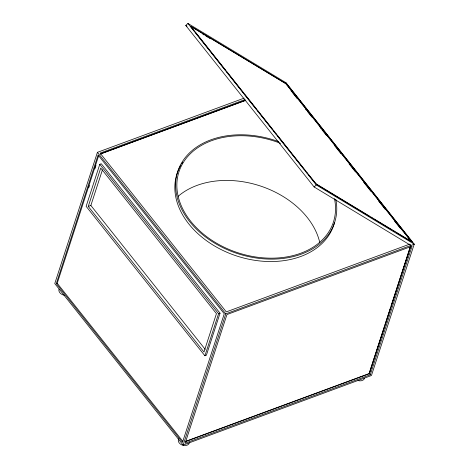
<?xml version="1.0" encoding="UTF-8"?>
<svg xmlns="http://www.w3.org/2000/svg" width="469" height="469" viewBox="0 0 469 469"><rect width="100%" height="100%" fill="white"/><g stroke="black" fill="none" stroke-linecap="round" stroke-linejoin="round"><path stroke-width="0.7" d="M244.138 98.138L97.417 152.337L54.779 283.563L183.139 445.069L371.442 375.517L414.221 244.156L285.861 82.65L187.928 23.45L185.771 25.467L314.13 186.973L410.891 245.463L410.17 244.554M56.286 283.634L98.08 154.999L224.27 313.773L182.47 442.402L56.286 283.634L57.212 283.288L98.783 155.35M88.758 187.694L89.432 185.607M94.855 168.916L95.987 165.44M99.797 164.302L86.138 206.331L204.906 355.766L206.389 355.221L220.043 313.192L101.281 163.757L99.797 164.302L218.56 313.738L204.906 355.766M88.26 206.43L100.729 168.049L216.444 313.644L203.974 352.026L88.26 206.43L90.857 205.469L102.435 169.831M183.139 445.069L225.777 313.843L414.08 244.285M369.332 372.773L372.269 363.733M372.72 362.338L378.372 344.955M378.823 343.566L384.469 326.184M384.92 324.794L390.571 307.412M391.023 306.023L410.451 246.225M185.513 441.399L369.261 373.535L410.604 246.289M410.727 246.448L369.384 373.693L185.642 441.564M370.27 374.807L412.063 246.172L226.949 314.552L185.155 443.182L370.27 374.807L369.261 373.535M285.861 82.65L412.714 242.567M192.741 29.107L190.461 26.241L286.225 83.869L411.518 241.517L315.924 183.737L190.625 26.088L286.225 83.869M308.467 174.72L315.924 183.737M314.13 186.973L316.288 184.956L414.221 244.156M245.129 99.545L100.096 153.111L226.287 311.885L409.806 244.097M100.442 153.92L245.791 100.231M100.29 154.061L245.639 100.378M218.56 313.738L220.043 313.192M202.848 34.231L204.097 34.987M205.973 36.119L207.849 37.256M209.098 38.012L210.347 38.763M185.771 25.467L187.02 26.223M315.754 183.889L369.49 216.373M370.739 217.124L372.615 218.261M373.863 219.017L391.984 229.968M393.233 230.725L395.109 231.856M396.358 232.612L410.727 241.301M286.061 84.027L410.897 241.101M290.985 90.775L291.894 91.918M292.803 93.061L297.346 98.783M305.53 109.078L306.439 110.221M307.347 111.364L311.891 117.08M320.069 127.375L320.978 128.518M321.886 129.661L326.436 135.383M334.614 145.671L340.975 153.68M349.159 163.974L355.52 171.982M363.704 182.271L370.973 191.422M378.249 200.574L385.518 209.725M394.153 220.588L400.063 228.022M408.698 238.885L410.058 240.603M195.473 32.549L209.145 49.743M210.053 50.892L210.962 52.036M211.877 53.185L225.542 70.385M226.457 71.528L227.365 72.677M228.28 73.821L240.122 88.729M241.037 89.872L241.945 91.021M242.86 92.164L243.769 93.313M244.677 94.462L256.068 108.79M257.44 110.514L258.349 111.657M259.257 112.806L260.172 113.949M261.081 115.098L272.471 129.426M273.837 131.15L274.752 132.293M275.661 133.442L276.575 134.591M277.484 135.734L288.875 150.068M290.241 151.786L291.155 152.935M292.064 154.078L292.973 155.227M293.887 156.37L303.912 168.987M306.644 172.422L307.553 173.571M187.928 23.45L316.288 184.956M97.417 152.337L225.777 313.843M90.857 205.469L205.199 349.346M57.212 283.288L182.945 441.487M334.573 222.359A82.474 59.627 18 0 1 232.489 254.515A82.474 59.627 18 0 1 180.876 165.229M181.62 164.003A82.474 59.627 18 0 1 182.816 162.215M335.81 199.284A82.474 59.627 18 0 1 256.871 258.085A82.474 59.627 18 0 1 176.373 176.872A82.474 59.627 18 0 1 278.68 141.65M178.15 196.294A81.219 58.719 18 0 1 259.973 185.859A81.219 58.719 18 0 1 319.77 242.549M334.45 198.551A81.219 58.719 18 0 1 256.66 257.123A81.219 58.719 18 0 1 177.78 176.221A81.219 58.719 18 0 1 280.655 143.373M364.554 378.143A5.745 4.157 18 0 1 357.994 380.564M64.364 295.236A5.745 4.157 18 0 1 58.918 289.391M189.365 442.847A5.745 4.157 18 0 1 182.095 445.028A5.745 4.157 18 0 1 178.795 438.662"/></g></svg>
